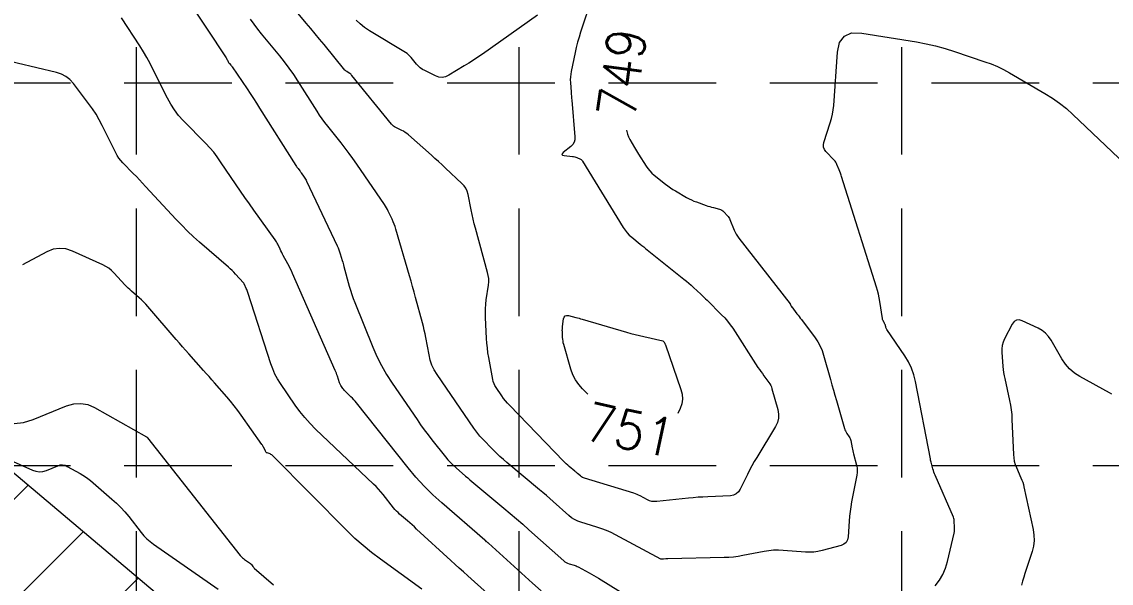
# Model space of a CAD drawing. Header units: feet. Extents: x 46644 to 49208, y 46045 to 47649.
# Drawn here: x 48193.8 to 48307.7, y 47314.5 to 47373.2 of the extents above; entities that cross this region are included whole.
import ezdxf
from ezdxf.enums import TextEntityAlignment as Align

# ---------------------------------------------------------------- set-up
doc = ezdxf.new("R2010")
doc.units = ezdxf.units.FT
doc.header["$MEASUREMENT"] = 0
doc.linetypes.add('DGN Style 3', pattern=[33.544038, 23.960027, -9.584011])
doc.linetypes.add('HIDDEN', pattern=[0.375, 0.25, -0.125])
doc.layers.add('EC', color=35, linetype='Continuous', lineweight=0)
doc.layers.add('WATER', color=5, linetype='Continuous', lineweight=0)
doc.layers.add('GRID', color=254, linetype='HIDDEN')
doc.styles.add('Style-STANDARD', font='STANDARD.shx')

msp = doc.modelspace()

# ---------------------------------------------------------------- hatches: boundary and pattern name
at = {"layer": 'WATER', "linetype": 'Continuous', "lineweight": 0}
h = msp.add_hatch(dxfattribs=at)
h.set_pattern_fill('ANSI31', color=5, scale=60, style=0)
h.paths.add_polyline_path([(47234.61, 47371.47), (47425.77, 47353.38), (47562.81, 47348.2), (47698.75, 47363.16), (47828.73, 47359.45), (47993.61, 47351.28), (48151.81, 47348.08), (48190.09, 47328.51), (48335.49, 47205.78), (48484.84, 47080.17), (48554.66, 46994.05), (48591.31, 46911.7), (48595.79, 46702.83), (48600.27, 46501.42), (48596.32, 46378.19), (48587.52, 46378.92), (48590.06, 46460.95), (48589.78, 46610.28), (48587.74, 46799.14), (48584.14, 46908.25), (48541.99, 46998.67), (48465.41, 47086.02), (48286.37, 47233.69), (48196.42, 47308.7), (48128.4, 47343.27), (47949.02, 47342.24), (47704.87, 47356.11), (47558.16, 47338.14), (47236.72, 47365.35)])

# ---------------------------------------------------------------- linework, layer by layer
at = {"layer": 'EC', "color": 35, "linetype": 'DGN Style 3', "lineweight": 0}
for p, q in [((48207.92, 47380.55), (48215.19, 47369.48)), ((48223.57, 47373.11), (48220.64, 47376.66)), ((48253.56, 47376.05), (48252.26, 47372.16)), ((48206.18, 47370.71), (48204.25, 47373.64)), ((48218.13, 47373), (48217.76, 47373.52)), ((48229.21, 47373.01), (48228.78, 47373.42)), ((48247.76, 47373.93), (48242, 47369.87)), ((48218.51, 47372.48), (48218.13, 47373)), ((48218.91, 47371.98), (48218.51, 47372.48)), ((48224.04, 47372.55), (48223.57, 47373.11)), ((48224.51, 47371.98), (48224.04, 47372.55)), ((48229.68, 47372.64), (48229.21, 47373.01)), ((48230.18, 47372.3), (48229.68, 47372.64)), ((48233.96, 47370.02), (48230.18, 47372.3)), ((48252.26, 47372.16), (48252.09, 47371.63)), ((48279.83, 47371.74), (48280.59, 47372.07)), ((48280.59, 47372.07), (48281.64, 47372.05)), ((48220.82, 47369.67), (48218.91, 47371.98)), ((48224.98, 47371.41), (48224.51, 47371.98)), ((48225.44, 47370.85), (48224.98, 47371.41)), ((48251.94, 47371.1), (48251.8, 47370.56)), ((48252.09, 47371.63), (48251.94, 47371.1)), ((48279.11, 47370.05), (48279.33, 47371.07)), ((48279.33, 47371.07), (48279.83, 47371.74)), ((48281.64, 47372.05), (48287.37, 47371.13)), ((48287.37, 47371.13), (48288.38, 47370.94)), ((48288.38, 47370.94), (48289.37, 47370.72)), ((48197.46, 47367.95), (48187.68, 47370.25)), ((48206.56, 47370.11), (48206.18, 47370.71)), ((48206.92, 47369.49), (48206.56, 47370.11)), ((48227.62, 47368.2), (48225.44, 47370.85)), ((48234.12, 47369.91), (48233.96, 47370.02)), ((48234.27, 47369.79), (48234.12, 47369.91)), ((48234.41, 47369.66), (48234.27, 47369.79)), ((48242, 47369.87), (48241.53, 47369.54)), ((48251.68, 47370.02), (48251.27, 47368.06)), ((48251.8, 47370.56), (48251.68, 47370.02)), ((48278.72, 47364.49), (48279.11, 47370.05)), ((48289.37, 47370.72), (48290.36, 47370.45)), ((48290.36, 47370.45), (48291.33, 47370.14)), ((48291.33, 47370.14), (48294.51, 47369.07)), ((48207.27, 47368.87), (48206.92, 47369.49)), ((48207.59, 47368.23), (48207.27, 47368.87)), ((48215.19, 47369.48), (48215.23, 47369.42)), ((48215.23, 47369.42), (48215.26, 47369.36)), ((48215.26, 47369.36), (48215.29, 47369.3)), ((48215.29, 47369.3), (48215.33, 47369.24)), ((48215.33, 47369.24), (48215.43, 47369.04)), ((48215.43, 47369.04), (48215.45, 47368.99)), ((48215.45, 47368.99), (48215.47, 47368.95)), ((48215.47, 47368.95), (48215.5, 47368.92)), ((48215.5, 47368.92), (48215.54, 47368.88)), ((48215.54, 47368.88), (48215.71, 47368.7)), ((48215.71, 47368.7), (48215.74, 47368.67)), ((48215.74, 47368.67), (48215.78, 47368.63)), ((48221.32, 47369.04), (48220.82, 47369.67)), ((48221.8, 47368.4), (48221.32, 47369.04)), ((48234.54, 47369.51), (48234.41, 47369.66)), ((48235.12, 47368.8), (48234.54, 47369.51)), ((48235.3, 47368.6), (48235.12, 47368.8)), ((48240.57, 47368.92), (48240.09, 47368.62)), ((48241.05, 47369.23), (48240.57, 47368.92)), ((48241.53, 47369.54), (48241.05, 47369.23)), ((48294.51, 47369.07), (48295.18, 47368.83)), ((48295.18, 47368.83), (48295.84, 47368.55)), ((48197.98, 47367.78), (48197.46, 47367.95)), ((48198.45, 47367.53), (48197.98, 47367.78)), ((48198.87, 47367.2), (48198.45, 47367.53)), ((48209.07, 47365.25), (48207.59, 47368.23)), ((48215.78, 47368.63), (48215.81, 47368.58)), ((48215.81, 47368.58), (48215.84, 47368.54)), ((48215.84, 47368.54), (48217.4, 47366.23)), ((48222.27, 47367.74), (48221.8, 47368.4)), ((48222.7, 47367.07), (48222.27, 47367.74)), ((48227.67, 47368.15), (48227.62, 47368.2)), ((48227.71, 47368.11), (48227.67, 47368.15)), ((48227.76, 47368.07), (48227.71, 47368.11)), ((48227.82, 47368.03), (48227.76, 47368.07)), ((48228.08, 47367.87), (48227.82, 47368.03)), ((48228.15, 47367.82), (48228.08, 47367.87)), ((48228.23, 47367.77), (48228.15, 47367.82)), ((48228.29, 47367.7), (48228.23, 47367.77)), ((48228.35, 47367.63), (48228.29, 47367.7)), ((48232.5, 47362.54), (48228.35, 47367.63)), ((48235.5, 47368.42), (48235.3, 47368.6)), ((48235.72, 47368.27), (48235.5, 47368.42)), ((48235.96, 47368.14), (48235.72, 47368.27)), ((48237.1, 47367.59), (48235.96, 47368.14)), ((48237.45, 47367.46), (48237.1, 47367.59)), ((48238.48, 47367.65), (48238.14, 47367.5)), ((48240.09, 47368.62), (48238.48, 47367.65)), ((48251.22, 47367.77), (48251.19, 47367.47)), ((48251.27, 47368.06), (48251.22, 47367.77)), ((48295.84, 47368.55), (48296.48, 47368.24)), ((48296.48, 47368.24), (48297.1, 47367.89)), ((48297.1, 47367.89), (48300.8, 47365.74)), ((48199.24, 47366.79), (48198.87, 47367.2)), ((48200.83, 47364.69), (48199.24, 47366.79)), ((48224.71, 47363.9), (48222.7, 47367.07)), ((48237.8, 47367.43), (48237.45, 47367.46)), ((48238.14, 47367.5), (48237.8, 47367.43)), ((48251.19, 47367.47), (48251.18, 47367.17)), ((48251.18, 47367.17), (48251.19, 47366.88)), ((48251.19, 47366.88), (48251.26, 47365.9)), ((48209.41, 47364.62), (48209.07, 47365.25)), ((48217.4, 47366.23), (48217.73, 47365.73)), ((48217.73, 47365.73), (48218.05, 47365.23)), ((48251.26, 47365.9), (48251.28, 47365.69)), ((48251.28, 47365.69), (48251.3, 47365.48)), ((48251.3, 47365.48), (48251.31, 47365.27)), ((48251.31, 47365.27), (48251.33, 47365.06)), ((48300.8, 47365.74), (48301.58, 47365.26)), ((48301.58, 47365.26), (48302.33, 47364.74)), ((48201.23, 47364.14), (48200.83, 47364.69)), ((48201.6, 47363.58), (48201.23, 47364.14)), ((48209.8, 47364.02), (48209.41, 47364.62)), ((48218.05, 47365.23), (48218.38, 47364.73)), ((48218.38, 47364.73), (48218.7, 47364.22)), ((48218.7, 47364.22), (48222.5, 47358.2)), ((48251.33, 47365.06), (48251.66, 47361.21)), ((48278.67, 47364.03), (48278.72, 47364.49)), ((48302.33, 47364.74), (48303.04, 47364.17)), ((48303.04, 47364.17), (48303.72, 47363.56)), ((48201.94, 47362.99), (48201.6, 47363.58)), ((48202.25, 47362.39), (48201.94, 47362.99)), ((48210.24, 47363.45), (48209.8, 47364.02)), ((48210.72, 47362.92), (48210.24, 47363.45)), ((48224.97, 47363.49), (48224.71, 47363.9)), ((48225.24, 47363.1), (48224.97, 47363.49)), ((48225.53, 47362.71), (48225.24, 47363.1)), ((48278.36, 47362.68), (48278.49, 47363.12)), ((48278.49, 47363.12), (48278.6, 47363.57)), ((48278.6, 47363.57), (48278.67, 47364.03)), ((48303.72, 47363.56), (48309.18, 47358.37)), ((48203.66, 47359.55), (48202.25, 47362.39)), ((48213.08, 47360.51), (48210.72, 47362.92)), ((48225.82, 47362.33), (48225.53, 47362.71)), ((48227.22, 47360.57), (48225.82, 47362.33)), ((48232.6, 47362.43), (48232.5, 47362.54)), ((48232.71, 47362.33), (48232.6, 47362.43)), ((48232.82, 47362.25), (48232.71, 47362.33)), ((48232.95, 47362.18), (48232.82, 47362.25)), ((48233.57, 47361.88), (48232.95, 47362.18)), ((48233.75, 47361.79), (48233.57, 47361.88)), ((48257.07, 47361.9), (48257.09, 47361.76)), ((48277.69, 47360.62), (48278.36, 47362.68)), ((48233.93, 47361.68), (48233.75, 47361.79)), ((48234.1, 47361.56), (48233.93, 47361.68)), ((48234.26, 47361.42), (48234.1, 47361.56)), ((48236.66, 47359.29), (48234.26, 47361.42)), ((48251.65, 47360.91), (48251.58, 47360.65)), ((48251.66, 47361.21), (48251.65, 47360.91)), ((48257.09, 47361.76), (48257.17, 47361.48)), ((48257.17, 47361.48), (48257.27, 47361.21)), ((48257.27, 47361.21), (48257.4, 47360.95)), ((48257.4, 47360.95), (48257.89, 47360.1)), ((48203.81, 47359.26), (48203.66, 47359.55)), ((48213.5, 47360.06), (48213.08, 47360.51)), ((48213.9, 47359.6), (48213.5, 47360.06)), ((48214.28, 47359.11), (48213.9, 47359.6)), ((48227.65, 47360.03), (48227.22, 47360.57)), ((48228.06, 47359.48), (48227.65, 47360.03)), ((48250.44, 47359.56), (48250.32, 47359.44)), ((48251.23, 47360.2), (48250.44, 47359.56)), ((48251.44, 47360.41), (48251.23, 47360.2)), ((48251.58, 47360.65), (48251.44, 47360.41)), ((48257.89, 47360.1), (48257.99, 47359.92)), ((48257.99, 47359.92), (48258.1, 47359.75)), ((48258.1, 47359.75), (48258.21, 47359.57)), ((48258.21, 47359.57), (48258.32, 47359.39)), ((48277.64, 47360.36), (48277.69, 47360.62)), ((48277.66, 47360.12), (48277.64, 47360.36)), ((48277.75, 47359.9), (48277.66, 47360.12)), ((48277.9, 47359.69), (48277.75, 47359.9)), ((48278.78, 47358.76), (48277.9, 47359.69)), ((48203.99, 47358.98), (48203.81, 47359.26)), ((48204.19, 47358.73), (48203.99, 47358.98)), ((48204.41, 47358.48), (48204.19, 47358.73)), ((48205.49, 47357.38), (48204.41, 47358.48)), ((48214.63, 47358.61), (48214.28, 47359.11)), ((48216.24, 47356.21), (48214.63, 47358.61)), ((48228.46, 47358.93), (48228.06, 47359.48)), ((48228.86, 47358.36), (48228.46, 47358.93)), ((48237.03, 47358.96), (48236.66, 47359.29)), ((48237.4, 47358.62), (48237.03, 47358.96)), ((48237.77, 47358.29), (48237.4, 47358.62)), ((48250.32, 47359.44), (48250.29, 47359.35)), ((48250.29, 47359.35), (48250.37, 47359.28)), ((48250.37, 47359.28), (48250.53, 47359.25)), ((48250.53, 47359.25), (48251.4, 47359.16)), ((48251.4, 47359.16), (48251.52, 47359.14)), ((48251.52, 47359.14), (48251.64, 47359.12)), ((48251.64, 47359.12), (48251.75, 47359.08)), ((48251.75, 47359.08), (48251.86, 47359.04)), ((48251.86, 47359.04), (48252.23, 47358.88)), ((48252.23, 47358.88), (48252.3, 47358.84)), ((48252.3, 47358.84), (48252.36, 47358.8)), ((48252.36, 47358.8), (48252.42, 47358.74)), ((48252.42, 47358.74), (48252.47, 47358.67)), ((48252.47, 47358.67), (48256.71, 47351.74)), ((48258.32, 47359.39), (48259.12, 47358.15)), ((48278.86, 47358.66), (48278.78, 47358.76)), ((48278.94, 47358.55), (48278.86, 47358.66)), ((48279, 47358.44), (48278.94, 47358.55)), ((48279.05, 47358.32), (48279, 47358.44)), ((48205.82, 47357.05), (48205.49, 47357.38)), ((48222.5, 47358.2), (48222.55, 47358.12)), ((48222.55, 47358.12), (48222.6, 47358.04)), ((48222.6, 47358.04), (48222.66, 47357.97)), ((48222.66, 47357.97), (48222.72, 47357.9)), ((48222.72, 47357.9), (48222.9, 47357.66)), ((48222.9, 47357.66), (48222.94, 47357.61)), ((48222.94, 47357.61), (48222.98, 47357.56)), ((48222.98, 47357.56), (48223.02, 47357.51)), ((48223.02, 47357.51), (48223.06, 47357.45)), ((48223.06, 47357.45), (48223.37, 47356.99)), ((48231.76, 47354.12), (48228.86, 47358.36)), ((48238.14, 47357.95), (48237.77, 47358.29)), ((48239.85, 47356.35), (48238.14, 47357.95)), ((48259.12, 47358.15), (48259.3, 47357.9)), ((48259.3, 47357.9), (48259.5, 47357.65)), ((48259.5, 47357.65), (48259.72, 47357.43)), ((48259.72, 47357.43), (48259.96, 47357.22)), ((48279.28, 47357.75), (48279.05, 47358.32)), ((48279.35, 47357.58), (48279.28, 47357.75)), ((48279.42, 47357.4), (48279.35, 47357.58)), ((48279.48, 47357.22), (48279.42, 47357.4)), ((48206.14, 47356.71), (48205.82, 47357.05)), ((48206.47, 47356.36), (48206.14, 47356.71)), ((48206.79, 47356.02), (48206.47, 47356.36)), ((48216.7, 47355.54), (48216.24, 47356.21)), ((48223.37, 47356.99), (48223.44, 47356.89)), ((48223.44, 47356.89), (48223.5, 47356.79)), ((48223.5, 47356.79), (48223.56, 47356.69)), ((48223.56, 47356.69), (48223.61, 47356.58)), ((48223.61, 47356.58), (48226.82, 47349.8)), ((48240.08, 47356.1), (48239.85, 47356.35)), ((48259.96, 47357.22), (48261.13, 47356.28)), ((48261.13, 47356.28), (48261.38, 47356.08)), ((48279.54, 47357.05), (48279.48, 47357.22)), ((48283.19, 47345.5), (48279.54, 47357.05)), ((48209.97, 47352.58), (48206.79, 47356.02)), ((48217.16, 47354.87), (48216.7, 47355.54)), ((48240.27, 47355.83), (48240.08, 47356.1)), ((48240.4, 47355.52), (48240.27, 47355.83)), ((48240.49, 47355.19), (48240.4, 47355.52)), ((48240.81, 47353.59), (48240.49, 47355.19)), ((48261.38, 47356.08), (48261.64, 47355.89)), ((48261.64, 47355.89), (48261.91, 47355.72)), ((48261.91, 47355.72), (48262.19, 47355.55)), ((48262.19, 47355.55), (48263.34, 47354.88)), ((48217.63, 47354.2), (48217.16, 47354.87)), ((48218.11, 47353.53), (48217.63, 47354.2)), ((48231.86, 47353.96), (48231.76, 47354.12)), ((48231.97, 47353.79), (48231.86, 47353.96)), ((48263.34, 47354.88), (48263.59, 47354.74)), ((48263.59, 47354.74), (48263.84, 47354.62)), ((48263.84, 47354.62), (48264.1, 47354.5)), ((48264.1, 47354.5), (48264.37, 47354.4)), ((48264.37, 47354.4), (48265.38, 47354.04)), ((48265.38, 47354.04), (48265.57, 47353.98)), ((48265.57, 47353.98), (48265.75, 47353.92)), ((48265.75, 47353.92), (48265.94, 47353.86)), ((48265.94, 47353.86), (48266.14, 47353.81)), ((48220.34, 47350.44), (48218.11, 47353.53)), ((48232.06, 47353.61), (48231.97, 47353.79)), ((48232.15, 47353.44), (48232.06, 47353.61)), ((48232.55, 47352.6), (48232.15, 47353.44)), ((48240.91, 47353.1), (48240.81, 47353.59)), ((48241.02, 47352.62), (48240.91, 47353.1)), ((48266.14, 47353.81), (48266.76, 47353.65)), ((48266.76, 47353.65), (48266.89, 47353.6)), ((48266.89, 47353.6), (48267.01, 47353.54)), ((48267.01, 47353.54), (48267.12, 47353.47)), ((48267.12, 47353.47), (48267.22, 47353.37)), ((48267.22, 47353.37), (48267.61, 47352.96)), ((48267.61, 47352.96), (48267.69, 47352.87)), ((48267.69, 47352.87), (48267.76, 47352.77)), ((48267.76, 47352.77), (48267.82, 47352.67)), ((48210.56, 47351.96), (48209.97, 47352.58)), ((48211.16, 47351.36), (48210.56, 47351.96)), ((48232.66, 47352.34), (48232.55, 47352.6)), ((48232.77, 47352.08), (48232.66, 47352.34)), ((48232.86, 47351.82), (48232.77, 47352.08)), ((48232.95, 47351.55), (48232.86, 47351.82)), ((48241.14, 47352.13), (48241.02, 47352.62)), ((48241.27, 47351.65), (48241.14, 47352.13)), ((48242.54, 47347.04), (48241.27, 47351.65)), ((48256.71, 47351.74), (48256.9, 47351.45)), ((48267.82, 47352.67), (48267.87, 47352.56)), ((48267.87, 47352.56), (48268.31, 47351.47)), ((48211.79, 47350.77), (48211.16, 47351.36)), ((48212.43, 47350.2), (48211.79, 47350.77)), ((48220.41, 47350.33), (48220.34, 47350.44)), ((48234.37, 47346.68), (48232.95, 47351.55)), ((48256.9, 47351.45), (48257.11, 47351.19)), ((48257.11, 47351.19), (48257.35, 47350.94)), ((48257.35, 47350.94), (48257.6, 47350.71)), ((48257.6, 47350.71), (48258.47, 47350)), ((48268.31, 47351.47), (48268.41, 47351.24)), ((48268.41, 47351.24), (48268.52, 47351.02)), ((48268.52, 47351.02), (48268.66, 47350.81)), ((48268.66, 47350.81), (48268.8, 47350.6)), ((48268.8, 47350.6), (48274.16, 47343.74)), ((48197.12, 47349.45), (48196.46, 47349.18)), ((48197.79, 47349.55), (48197.12, 47349.45)), ((48198.46, 47349.49), (48197.79, 47349.55)), ((48199.13, 47349.27), (48198.46, 47349.49)), ((48215.45, 47347.58), (48212.43, 47350.2)), ((48220.48, 47350.23), (48220.41, 47350.33)), ((48220.54, 47350.11), (48220.48, 47350.23)), ((48220.6, 47350), (48220.54, 47350.11)), ((48220.85, 47349.45), (48220.6, 47350)), ((48220.92, 47349.28), (48220.85, 47349.45)), ((48226.82, 47349.8), (48226.91, 47349.6)), ((48226.91, 47349.6), (48226.99, 47349.39)), ((48226.99, 47349.39), (48227.07, 47349.18)), ((48258.47, 47350), (48258.66, 47349.85)), ((48258.66, 47349.85), (48258.85, 47349.7)), ((48258.85, 47349.7), (48259.03, 47349.55)), ((48259.03, 47349.55), (48259.22, 47349.4)), ((48259.22, 47349.4), (48263.06, 47346.33)), ((48196.46, 47349.18), (48193.91, 47347.83)), ((48202.3, 47347.84), (48199.13, 47349.27)), ((48221.01, 47349.11), (48220.92, 47349.28)), ((48221.09, 47348.95), (48221.01, 47349.11)), ((48221.18, 47348.79), (48221.09, 47348.95)), ((48221.65, 47347.95), (48221.18, 47348.79)), ((48227.07, 47349.18), (48227.14, 47348.97)), ((48227.14, 47348.97), (48227.34, 47348.27)), ((48227.34, 47348.27), (48227.39, 47348.12)), ((48202.62, 47347.67), (48202.3, 47347.84)), ((48202.93, 47347.47), (48202.62, 47347.67)), ((48203.21, 47347.25), (48202.93, 47347.47)), ((48203.47, 47346.99), (48203.21, 47347.25)), ((48215.64, 47347.41), (48215.45, 47347.58)), ((48215.83, 47347.23), (48215.64, 47347.41)), ((48216.02, 47347.05), (48215.83, 47347.23)), ((48216.19, 47346.86), (48216.02, 47347.05)), ((48221.78, 47347.7), (48221.65, 47347.95)), ((48221.91, 47347.45), (48221.78, 47347.7)), ((48222.03, 47347.19), (48221.91, 47347.45)), ((48222.15, 47346.93), (48222.03, 47347.19)), ((48227.39, 47348.12), (48227.43, 47347.97)), ((48227.43, 47347.97), (48227.47, 47347.82)), ((48227.47, 47347.82), (48227.51, 47347.67)), ((48227.51, 47347.67), (48228.07, 47345.61)), ((48242.61, 47346.71), (48242.54, 47347.04)), ((48204.65, 47345.72), (48203.47, 47346.99)), ((48217.01, 47345.96), (48216.19, 47346.86)), ((48217.02, 47345.94), (48217.01, 47345.96)), ((48217.03, 47345.93), (48217.02, 47345.94)), ((48217.04, 47345.92), (48217.03, 47345.93)), ((48217.05, 47345.91), (48217.04, 47345.92)), ((48217.08, 47345.84), (48217.05, 47345.91)), ((48226.61, 47336.79), (48222.15, 47346.93)), ((48234.54, 47346.11), (48234.37, 47346.68)), ((48234.7, 47345.55), (48234.54, 47346.11)), ((48242.65, 47346.39), (48242.61, 47346.71)), ((48242.62, 47345.72), (48242.65, 47346.05)), ((48242.65, 47346.05), (48242.65, 47346.39)), ((48263.06, 47346.33), (48263.31, 47346.12)), ((48263.31, 47346.12), (48263.56, 47345.91)), ((48263.56, 47345.91), (48263.81, 47345.69)), ((48204.8, 47345.56), (48204.65, 47345.72)), ((48204.96, 47345.4), (48204.8, 47345.56)), ((48205.13, 47345.24), (48204.96, 47345.4)), ((48205.3, 47345.09), (48205.13, 47345.24)), ((48206.1, 47344.39), (48205.3, 47345.09)), ((48217.09, 47345.82), (48217.08, 47345.84)), ((48217.1, 47345.8), (48217.09, 47345.82)), ((48217.11, 47345.78), (48217.1, 47345.8)), ((48217.12, 47345.76), (48217.11, 47345.78)), ((48217.31, 47345.34), (48217.12, 47345.76)), ((48217.35, 47345.24), (48217.31, 47345.34)), ((48217.39, 47345.14), (48217.35, 47345.24)), ((48217.42, 47345.04), (48217.39, 47345.14)), ((48217.46, 47344.94), (48217.42, 47345.04)), ((48219.87, 47337.48), (48217.46, 47344.94)), ((48228.07, 47345.61), (48228.19, 47345.17)), ((48228.19, 47345.17), (48228.33, 47344.73)), ((48234.86, 47344.98), (48234.7, 47345.55)), ((48235.01, 47344.41), (48234.86, 47344.98)), ((48242.4, 47344.16), (48242.62, 47345.72)), ((48263.81, 47345.69), (48264.05, 47345.47)), ((48264.05, 47345.47), (48264.82, 47344.75)), ((48264.82, 47344.75), (48264.99, 47344.59)), ((48283.3, 47345.13), (48283.19, 47345.5)), ((48283.39, 47344.76), (48283.3, 47345.13)), ((48283.47, 47344.38), (48283.39, 47344.76)), ((48206.34, 47344.18), (48206.1, 47344.39)), ((48206.58, 47343.95), (48206.34, 47344.18)), ((48206.8, 47343.72), (48206.58, 47343.95)), ((48207.02, 47343.48), (48206.8, 47343.72)), ((48228.33, 47344.73), (48228.48, 47344.3)), ((48228.48, 47344.3), (48228.65, 47343.88)), ((48228.65, 47343.88), (48230.53, 47339.23)), ((48235.73, 47341.76), (48235.01, 47344.41)), ((48242.32, 47343.24), (48242.35, 47343.7)), ((48242.35, 47343.7), (48242.4, 47344.16)), ((48264.99, 47344.59), (48265.15, 47344.44)), ((48265.15, 47344.44), (48265.32, 47344.28)), ((48265.32, 47344.28), (48265.48, 47344.12)), ((48265.48, 47344.12), (48267, 47342.61)), ((48274.16, 47343.74), (48274.18, 47343.71)), ((48274.18, 47343.71), (48274.2, 47343.68)), ((48274.2, 47343.68), (48274.21, 47343.65)), ((48274.21, 47343.65), (48274.23, 47343.61)), ((48274.23, 47343.61), (48274.27, 47343.5)), ((48283.53, 47344), (48283.47, 47344.38)), ((48283.8, 47342.21), (48283.53, 47344)), ((48209.99, 47340.02), (48207.02, 47343.48)), ((48242.31, 47342.77), (48242.32, 47343.24)), ((48242.32, 47342.31), (48242.31, 47342.77)), ((48250.54, 47342.37), (48250.64, 47342.49)), ((48250.64, 47342.49), (48250.79, 47342.54)), ((48250.79, 47342.54), (48250.99, 47342.52)), ((48250.99, 47342.52), (48251.77, 47342.33)), ((48267, 47342.61), (48267.32, 47342.28)), ((48274.27, 47343.5), (48274.28, 47343.48)), ((48274.28, 47343.48), (48274.3, 47343.46)), ((48274.3, 47343.46), (48274.31, 47343.44)), ((48274.31, 47343.44), (48274.32, 47343.42)), ((48274.32, 47343.42), (48274.87, 47342.72)), ((48274.87, 47342.72), (48274.99, 47342.57)), ((48274.99, 47342.57), (48275.11, 47342.41)), ((48235.83, 47341.38), (48235.73, 47341.76)), ((48235.92, 47341), (48235.83, 47341.38)), ((48242.43, 47340.14), (48242.32, 47342.31)), ((48250.35, 47341.25), (48250.37, 47341.38)), ((48250.37, 47341.38), (48250.48, 47342.17)), ((48250.48, 47342.17), (48250.54, 47342.37)), ((48251.77, 47342.33), (48251.93, 47342.29)), ((48251.93, 47342.29), (48252.1, 47342.25)), ((48252.1, 47342.25), (48252.26, 47342.2)), ((48252.26, 47342.2), (48252.43, 47342.16)), ((48252.43, 47342.16), (48257.07, 47340.79)), ((48267.32, 47342.28), (48267.62, 47341.93)), ((48267.62, 47341.93), (48267.9, 47341.57)), ((48267.9, 47341.57), (48268.16, 47341.19)), ((48275.11, 47342.41), (48275.22, 47342.26)), ((48275.22, 47342.26), (48275.34, 47342.11)), ((48275.34, 47342.11), (48276.77, 47340.2)), ((48283.81, 47342.15), (48283.8, 47342.21)), ((48283.82, 47342.1), (48283.81, 47342.15)), ((48283.84, 47342.05), (48283.82, 47342.1)), ((48283.87, 47342), (48283.84, 47342.05)), ((48284, 47341.77), (48283.87, 47342)), ((48284.02, 47341.73), (48284, 47341.77)), ((48284.04, 47341.68), (48284.02, 47341.73)), ((48284.06, 47341.63), (48284.04, 47341.68)), ((48284.08, 47341.58), (48284.06, 47341.63)), ((48284.15, 47341.34), (48284.08, 47341.58)), ((48284.17, 47341.27), (48284.15, 47341.34)), ((48297.37, 47341.62), (48296.58, 47340.09)), ((48297.57, 47341.91), (48297.37, 47341.62)), ((48297.82, 47342.06), (48297.57, 47341.91)), ((48298.1, 47342.08), (48297.82, 47342.06)), ((48298.43, 47341.98), (48298.1, 47342.08)), ((48300.08, 47341.19), (48298.43, 47341.98)), ((48236, 47340.61), (48235.92, 47341)), ((48236.08, 47340.23), (48236, 47340.61)), ((48236.41, 47338.41), (48236.08, 47340.23)), ((48250.34, 47340.98), (48250.35, 47341.12)), ((48250.35, 47340.85), (48250.34, 47340.98)), ((48250.35, 47341.12), (48250.35, 47341.25)), ((48250.38, 47340.23), (48250.35, 47340.85)), ((48250.39, 47340.05), (48250.38, 47340.23)), ((48257.07, 47340.79), (48257.51, 47340.66)), ((48257.51, 47340.66), (48257.95, 47340.54)), ((48257.95, 47340.54), (48258.4, 47340.43)), ((48258.4, 47340.43), (48258.85, 47340.33)), ((48258.85, 47340.33), (48260.84, 47339.87)), ((48268.16, 47341.19), (48270.8, 47337.11)), ((48276.77, 47340.2), (48277.05, 47339.78)), ((48284.2, 47341.2), (48284.17, 47341.27)), ((48284.24, 47341.13), (48284.2, 47341.2)), ((48284.28, 47341.07), (48284.24, 47341.13)), ((48286.16, 47338.32), (48284.28, 47341.07)), ((48300.49, 47340.95), (48300.08, 47341.19)), ((48300.85, 47340.67), (48300.49, 47340.95)), ((48301.16, 47340.33), (48300.85, 47340.67)), ((48301.43, 47339.94), (48301.16, 47340.33)), ((48210.32, 47339.64), (48209.99, 47340.02)), ((48210.64, 47339.27), (48210.32, 47339.64)), ((48210.97, 47338.89), (48210.64, 47339.27)), ((48230.53, 47339.23), (48230.96, 47338.25)), ((48242.46, 47339.64), (48242.43, 47340.14)), ((48242.51, 47339.14), (48242.46, 47339.64)), ((48242.57, 47338.64), (48242.51, 47339.14)), ((48250.42, 47339.86), (48250.39, 47340.05)), ((48250.45, 47339.68), (48250.42, 47339.86)), ((48250.5, 47339.49), (48250.45, 47339.68)), ((48251.24, 47336.91), (48250.5, 47339.49)), ((48260.84, 47339.87), (48260.88, 47339.85)), ((48260.88, 47339.85), (48260.93, 47339.83)), ((48260.93, 47339.83), (48260.96, 47339.8)), ((48260.96, 47339.8), (48260.99, 47339.75)), ((48260.99, 47339.75), (48261.06, 47339.6)), ((48261.06, 47339.6), (48261.08, 47339.57)), ((48261.08, 47339.57), (48261.09, 47339.53)), ((48261.09, 47339.53), (48261.1, 47339.5)), ((48261.1, 47339.5), (48261.12, 47339.46)), ((48261.12, 47339.46), (48262.75, 47334.8)), ((48277.05, 47339.78), (48277.3, 47339.34)), ((48277.3, 47339.34), (48277.5, 47338.88)), ((48296.34, 47339.41), (48296.29, 47339.05)), ((48296.29, 47339.05), (48296.29, 47338.69)), ((48296.43, 47339.75), (48296.34, 47339.41)), ((48296.58, 47340.09), (48296.43, 47339.75)), ((48302.56, 47338), (48301.43, 47339.94)), ((48211.3, 47338.52), (48210.97, 47338.89)), ((48212.85, 47336.77), (48211.3, 47338.52)), ((48230.96, 47338.25), (48231.44, 47337.3)), ((48236.54, 47337.87), (48236.41, 47338.41)), ((48242.66, 47338.14), (48242.57, 47338.64)), ((48243.08, 47335.84), (48242.66, 47338.14)), ((48277.5, 47338.88), (48277.66, 47338.4)), ((48277.66, 47338.4), (48278.38, 47335.84)), ((48286.54, 47337.69), (48286.16, 47338.32)), ((48296.29, 47338.69), (48296.41, 47337.19)), ((48302.93, 47337.44), (48302.56, 47338)), ((48213.13, 47336.46), (48212.85, 47336.77)), ((48220.07, 47336.94), (48219.87, 47337.48)), ((48220.31, 47336.41), (48220.07, 47336.94)), ((48226.67, 47336.64), (48226.61, 47336.79)), ((48231.44, 47337.3), (48231.97, 47336.37)), ((48236.72, 47337.35), (48236.54, 47337.87)), ((48236.96, 47336.85), (48236.72, 47337.35)), ((48237.25, 47336.37), (48236.96, 47336.85)), ((48251.45, 47336.33), (48251.24, 47336.91)), ((48270.8, 47337.11), (48270.95, 47336.89)), ((48270.95, 47336.89), (48271.1, 47336.67)), ((48286.86, 47337.03), (48286.54, 47337.69)), ((48287.1, 47336.34), (48286.86, 47337.03)), ((48296.41, 47337.19), (48296.44, 47336.87)), ((48296.44, 47336.87), (48296.48, 47336.56)), ((48303.38, 47336.94), (48302.93, 47337.44)), ((48303.88, 47336.51), (48303.38, 47336.94)), ((48213.42, 47336.14), (48213.13, 47336.46)), ((48213.7, 47335.82), (48213.42, 47336.14)), ((48213.98, 47335.5), (48213.7, 47335.82)), ((48220.58, 47335.9), (48220.31, 47336.41)), ((48220.89, 47335.42), (48220.58, 47335.9)), ((48226.73, 47336.49), (48226.67, 47336.64)), ((48226.78, 47336.34), (48226.73, 47336.49)), ((48226.83, 47336.19), (48226.78, 47336.34)), ((48227.06, 47335.48), (48226.83, 47336.19)), ((48231.97, 47336.37), (48232.55, 47335.47)), ((48241.1, 47330.74), (48237.25, 47336.37)), ((48243.13, 47335.62), (48243.08, 47335.84)), ((48251.72, 47335.8), (48251.45, 47336.33)), ((48252.06, 47335.3), (48251.72, 47335.8)), ((48271.1, 47336.67), (48271.26, 47336.45)), ((48271.26, 47336.45), (48271.41, 47336.23)), ((48271.41, 47336.23), (48271.94, 47335.54)), ((48278.38, 47335.84), (48278.53, 47335.29)), ((48287.28, 47335.62), (48287.1, 47336.34)), ((48296.48, 47336.56), (48296.53, 47336.24)), ((48296.53, 47336.24), (48296.59, 47335.93)), ((48296.59, 47335.93), (48297.1, 47333.64)), ((48304.45, 47336.15), (48303.88, 47336.51)), ((48307.55, 47334.44), (48304.45, 47336.15)), ((48215.28, 47334.02), (48213.98, 47335.5)), ((48222.42, 47333.17), (48220.89, 47335.42)), ((48227.09, 47335.41), (48227.06, 47335.48)), ((48227.12, 47335.34), (48227.09, 47335.41)), ((48227.16, 47335.27), (48227.12, 47335.34)), ((48227.2, 47335.21), (48227.16, 47335.27)), ((48227.4, 47334.91), (48227.2, 47335.21)), ((48227.47, 47334.82), (48227.4, 47334.91)), ((48227.54, 47334.73), (48227.47, 47334.82)), ((48227.61, 47334.65), (48227.54, 47334.73)), ((48227.69, 47334.58), (48227.61, 47334.65)), ((48228.25, 47334.04), (48227.69, 47334.58)), ((48232.55, 47335.47), (48235.16, 47331.65)), ((48243.21, 47335.4), (48243.13, 47335.62)), ((48243.3, 47335.2), (48243.21, 47335.4)), ((48243.42, 47335.01), (48243.3, 47335.2)), ((48244.02, 47334.13), (48243.42, 47335.01)), ((48252.46, 47334.85), (48252.06, 47335.3)), ((48253.01, 47334.3), (48252.46, 47334.85)), ((48262.75, 47334.8), (48262.88, 47334.3)), ((48271.94, 47335.54), (48272.04, 47335.39)), ((48272.04, 47335.39), (48272.13, 47335.22)), ((48272.13, 47335.22), (48272.2, 47335.06)), ((48272.2, 47335.06), (48272.26, 47334.88)), ((48272.26, 47334.88), (48272.88, 47332.69)), ((48278.53, 47335.29), (48278.69, 47334.74)), ((48278.69, 47334.74), (48278.84, 47334.19)), ((48288.82, 47327.54), (48287.28, 47335.62)), ((48215.67, 47333.56), (48215.28, 47334.02)), ((48216.05, 47333.09), (48215.67, 47333.56)), ((48228.4, 47333.89), (48228.25, 47334.04)), ((48228.55, 47333.73), (48228.4, 47333.89)), ((48228.69, 47333.57), (48228.55, 47333.73)), ((48228.83, 47333.41), (48228.69, 47333.57)), ((48234.22, 47326.6), (48228.83, 47333.41)), ((48244.21, 47333.86), (48244.02, 47334.13)), ((48244.41, 47333.6), (48244.21, 47333.86)), ((48244.63, 47333.36), (48244.41, 47333.6)), ((48244.85, 47333.12), (48244.63, 47333.36)), ((48262.91, 47333.8), (48262.83, 47333.3)), ((48262.88, 47334.3), (48262.91, 47333.8)), ((48278.84, 47334.19), (48279, 47333.64)), ((48279, 47333.64), (48279.84, 47330.72)), ((48297.1, 47333.64), (48297.19, 47333.15)), ((48307.79, 47334.29), (48307.55, 47334.44)), ((48181.16, 47332.46), (48194.95, 47326.36)), ((48195.04, 47331.65), (48198.53, 47333.08)), ((48198.53, 47333.08), (48199.28, 47333.3)), ((48199.28, 47333.3), (48200.01, 47333.34)), ((48200.01, 47333.34), (48200.73, 47333.21)), ((48200.73, 47333.21), (48201.44, 47332.9)), ((48201.44, 47332.9), (48206.87, 47329.86)), ((48216.42, 47332.61), (48216.05, 47333.09)), ((48216.78, 47332.12), (48216.42, 47332.61)), ((48222.9, 47332.5), (48222.42, 47333.17)), ((48223.42, 47331.86), (48222.9, 47332.5)), ((48250.47, 47327.31), (48244.85, 47333.12)), ((48262.66, 47332.81), (48262.42, 47332.3)), ((48262.83, 47333.3), (48262.66, 47332.81)), ((48272.88, 47332.69), (48272.96, 47332.23)), ((48272.96, 47332.23), (48272.95, 47331.78)), ((48297.19, 47333.15), (48297.27, 47332.66)), ((48297.27, 47332.66), (48297.32, 47332.17)), ((48193.03, 47331.25), (48194.03, 47331.35)), ((48194.03, 47331.35), (48195.04, 47331.65)), ((48218.94, 47329.05), (48216.78, 47332.12)), ((48223.97, 47331.24), (48223.42, 47331.86)), ((48224.56, 47330.66), (48223.97, 47331.24)), ((48235.16, 47331.65), (48235.53, 47331.11)), ((48235.53, 47331.11), (48235.92, 47330.58)), ((48272.84, 47331.34), (48272.63, 47330.92)), ((48272.95, 47331.78), (48272.84, 47331.34)), ((48297.32, 47332.17), (48297.35, 47331.67)), ((48297.35, 47331.67), (48297.5, 47328)), ((48230.6, 47324.91), (48224.56, 47330.66)), ((48235.92, 47330.58), (48236.31, 47330.05)), ((48236.31, 47330.05), (48236.72, 47329.53)), ((48241.3, 47330.46), (48241.1, 47330.74)), ((48241.51, 47330.18), (48241.3, 47330.46)), ((48241.74, 47329.92), (48241.51, 47330.18)), ((48272.63, 47330.92), (48270.68, 47327.7)), ((48279.84, 47330.72), (48279.89, 47330.59)), ((48279.89, 47330.59), (48279.94, 47330.46)), ((48279.94, 47330.46), (48280.01, 47330.33)), ((48280.01, 47330.33), (48280.08, 47330.21)), ((48280.08, 47330.21), (48280.34, 47329.83)), ((48206.87, 47329.86), (48206.89, 47329.85)), ((48206.89, 47329.85), (48206.9, 47329.84)), ((48206.9, 47329.84), (48206.91, 47329.83)), ((48206.91, 47329.83), (48206.93, 47329.82)), ((48206.93, 47329.82), (48206.97, 47329.79)), ((48206.97, 47329.79), (48206.98, 47329.78)), ((48206.98, 47329.78), (48206.99, 47329.77)), ((48206.99, 47329.77), (48207, 47329.76)), ((48207, 47329.76), (48207, 47329.75)), ((48207, 47329.75), (48216.68, 47317.45)), ((48218.99, 47328.97), (48218.94, 47329.05)), ((48219.04, 47328.89), (48218.99, 47328.97)), ((48219.09, 47328.81), (48219.04, 47328.89)), ((48219.13, 47328.72), (48219.09, 47328.81)), ((48236.72, 47329.53), (48238.12, 47327.77)), ((48241.97, 47329.66), (48241.74, 47329.92)), ((48243.1, 47328.5), (48241.97, 47329.66)), ((48280.34, 47329.83), (48280.39, 47329.75)), ((48280.39, 47329.75), (48280.43, 47329.66)), ((48280.43, 47329.66), (48280.47, 47329.57)), ((48280.47, 47329.57), (48280.49, 47329.47)), ((48280.49, 47329.47), (48280.64, 47328.71)), ((48219.31, 47328.33), (48219.13, 47328.72)), ((48219.34, 47328.27), (48219.31, 47328.33)), ((48219.39, 47328.22), (48219.34, 47328.27)), ((48219.44, 47328.18), (48219.39, 47328.22)), ((48219.5, 47328.16), (48219.44, 47328.18)), ((48219.8, 47328.05), (48219.5, 47328.16)), ((48219.89, 47328.01), (48219.8, 47328.05)), ((48219.98, 47327.96), (48219.89, 47328.01)), ((48220.06, 47327.91), (48219.98, 47327.96)), ((48220.13, 47327.84), (48220.06, 47327.91)), ((48227.85, 47320.03), (48220.13, 47327.84)), ((48238.12, 47327.77), (48238.38, 47327.45)), ((48243.45, 47328.14), (48243.1, 47328.5)), ((48243.81, 47327.8), (48243.45, 47328.14)), ((48244.18, 47327.47), (48243.81, 47327.8)), ((48270.68, 47327.7), (48270.41, 47327.26)), ((48280.64, 47328.71), (48280.67, 47328.55)), ((48280.67, 47328.55), (48280.7, 47328.39)), ((48280.7, 47328.39), (48280.74, 47328.22)), ((48280.74, 47328.22), (48280.78, 47328.06)), ((48280.78, 47328.06), (48281.11, 47326.87)), ((48297.5, 47328), (48297.53, 47327.65)), ((48196.41, 47326.34), (48197.61, 47326.83)), ((48197.61, 47326.83), (48197.86, 47326.9)), ((48197.86, 47326.9), (48198.11, 47326.91)), ((48198.11, 47326.91), (48198.36, 47326.87)), ((48198.36, 47326.87), (48198.6, 47326.76)), ((48198.6, 47326.76), (48199.94, 47326.02)), ((48235.04, 47325.62), (48234.22, 47326.6)), ((48238.38, 47327.45), (48238.65, 47327.16)), ((48238.65, 47327.16), (48238.94, 47326.87)), ((48238.94, 47326.87), (48239.24, 47326.6)), ((48239.24, 47326.6), (48240.24, 47325.73)), ((48244.56, 47327.15), (48244.18, 47327.47)), ((48247.96, 47324.32), (48244.56, 47327.15)), ((48250.61, 47327.16), (48250.47, 47327.31)), ((48250.76, 47327.02), (48250.61, 47327.16)), ((48250.91, 47326.89), (48250.76, 47327.02)), ((48251.07, 47326.75), (48250.91, 47326.89)), ((48251.67, 47326.25), (48251.07, 47326.75)), ((48270.16, 47326.81), (48269.92, 47326.35)), ((48270.41, 47327.26), (48270.16, 47326.81)), ((48281.11, 47326.87), (48281.16, 47326.61)), ((48281.16, 47326.61), (48281.18, 47326.36)), ((48288.84, 47327.42), (48288.82, 47327.54)), ((48288.87, 47327.3), (48288.84, 47327.42)), ((48288.9, 47327.18), (48288.87, 47327.3)), ((48288.93, 47327.05), (48288.9, 47327.18)), ((48289.08, 47326.49), (48288.93, 47327.05)), ((48297.53, 47327.65), (48297.59, 47327.3)), ((48297.59, 47327.3), (48297.69, 47326.96)), ((48297.69, 47326.96), (48297.82, 47326.63)), ((48297.82, 47326.63), (48298.29, 47325.56)), ((48194.95, 47326.36), (48195.32, 47326.24)), ((48195.32, 47326.24), (48195.68, 47326.19)), ((48195.68, 47326.19), (48196.04, 47326.23)), ((48196.04, 47326.23), (48196.41, 47326.34)), ((48199.94, 47326.02), (48200.22, 47325.85)), ((48200.22, 47325.85), (48200.49, 47325.67)), ((48200.49, 47325.67), (48200.75, 47325.48)), ((48200.75, 47325.48), (48201.01, 47325.27)), ((48235.89, 47324.68), (48235.04, 47325.62)), ((48240.24, 47325.73), (48240.46, 47325.55)), ((48240.46, 47325.55), (48240.68, 47325.36)), ((48251.74, 47326.2), (48251.67, 47326.25)), ((48251.8, 47326.14), (48251.74, 47326.2)), ((48251.87, 47326.08), (48251.8, 47326.14)), ((48251.94, 47326.02), (48251.87, 47326.08)), ((48252.24, 47325.75), (48251.94, 47326.02)), ((48252.34, 47325.67), (48252.24, 47325.75)), ((48252.44, 47325.61), (48252.34, 47325.67)), ((48252.55, 47325.55), (48252.44, 47325.61)), ((48252.67, 47325.51), (48252.55, 47325.55)), ((48257.81, 47323.95), (48252.67, 47325.51)), ((48269.69, 47325.89), (48268.95, 47324.37)), ((48269.92, 47326.35), (48269.69, 47325.89)), ((48281.14, 47325.84), (48280.59, 47323.04)), ((48281.18, 47326.1), (48281.14, 47325.84)), ((48281.18, 47326.36), (48281.18, 47326.1)), ((48289.13, 47326.32), (48289.08, 47326.49)), ((48289.19, 47326.15), (48289.13, 47326.32)), ((48289.25, 47325.98), (48289.19, 47326.15)), ((48289.32, 47325.82), (48289.25, 47325.98)), ((48291.22, 47321.43), (48289.32, 47325.82)), ((48298.29, 47325.56), (48298.39, 47325.33)), ((48201.01, 47325.27), (48203.27, 47323.33)), ((48230.87, 47324.65), (48230.6, 47324.91)), ((48231.13, 47324.38), (48230.87, 47324.65)), ((48231.38, 47324.09), (48231.13, 47324.38)), ((48236.8, 47323.79), (48235.89, 47324.68)), ((48240.68, 47325.36), (48240.89, 47325.18)), ((48240.89, 47325.18), (48241.11, 47325)), ((48241.11, 47325), (48244.23, 47322.4)), ((48248.32, 47324.02), (48247.96, 47324.32)), ((48268.95, 47324.37), (48268.77, 47324.09)), ((48298.39, 47325.33), (48298.47, 47325.09)), ((48298.47, 47325.09), (48298.54, 47324.85)), ((48298.54, 47324.85), (48298.6, 47324.61)), ((48298.6, 47324.61), (48299.56, 47320.16)), ((48203.27, 47323.33), (48203.74, 47322.91)), ((48231.62, 47323.8), (48231.38, 47324.09)), ((48232.71, 47322.43), (48231.62, 47323.8)), ((48237.74, 47322.93), (48236.8, 47323.79)), ((48248.68, 47323.71), (48248.32, 47324.02)), ((48249.04, 47323.4), (48248.68, 47323.71)), ((48249.39, 47323.09), (48249.04, 47323.4)), ((48257.99, 47323.89), (48257.81, 47323.95)), ((48258.16, 47323.83), (48257.99, 47323.89)), ((48258.32, 47323.75), (48258.16, 47323.83)), ((48258.49, 47323.67), (48258.32, 47323.75)), ((48259.24, 47323.27), (48258.49, 47323.67)), ((48259.47, 47323.16), (48259.24, 47323.27)), ((48259.71, 47323.1), (48259.47, 47323.16)), ((48263.52, 47323.43), (48260.22, 47323.08)), ((48264.02, 47323.48), (48263.52, 47323.43)), ((48264.53, 47323.52), (48264.02, 47323.48)), ((48265.04, 47323.55), (48264.53, 47323.52)), ((48265.54, 47323.58), (48265.04, 47323.55)), ((48267.91, 47323.69), (48265.54, 47323.58)), ((48268.25, 47323.74), (48267.91, 47323.69)), ((48268.53, 47323.88), (48268.25, 47323.74)), ((48268.77, 47324.09), (48268.53, 47323.88)), ((48203.74, 47322.91), (48204.19, 47322.46)), ((48204.19, 47322.46), (48204.62, 47321.99)), ((48204.62, 47321.99), (48205.02, 47321.5)), ((48232.85, 47322.25), (48232.71, 47322.43)), ((48233.01, 47322.08), (48232.85, 47322.25)), ((48233.17, 47321.92), (48233.01, 47322.08)), ((48242.25, 47319.04), (48237.74, 47322.93)), ((48244.23, 47322.4), (48244.9, 47321.84)), ((48251.03, 47321.63), (48249.39, 47323.09)), ((48259.96, 47323.07), (48259.71, 47323.1)), ((48260.22, 47323.08), (48259.96, 47323.07)), ((48280.42, 47322.04), (48280.37, 47321.54)), ((48280.5, 47322.54), (48280.42, 47322.04)), ((48280.59, 47323.04), (48280.5, 47322.54)), ((48205.02, 47321.5), (48206.32, 47319.85)), ((48233.34, 47321.77), (48233.17, 47321.92)), ((48234.15, 47321.07), (48233.34, 47321.77)), ((48234.39, 47320.86), (48234.15, 47321.07)), ((48234.64, 47320.64), (48234.39, 47320.86)), ((48244.9, 47321.84), (48245.56, 47321.28)), ((48245.56, 47321.28), (48246.21, 47320.71)), ((48251.31, 47321.39), (48251.03, 47321.63)), ((48251.62, 47321.2), (48251.31, 47321.39)), ((48251.95, 47321.04), (48251.62, 47321.2)), ((48252.29, 47320.91), (48251.95, 47321.04)), ((48253.96, 47320.41), (48252.29, 47320.91)), ((48280.33, 47321.03), (48280.22, 47319.38)), ((48280.37, 47321.54), (48280.33, 47321.03)), ((48291.26, 47321.32), (48291.22, 47321.43)), ((48291.29, 47321.21), (48291.26, 47321.32)), ((48291.31, 47321.1), (48291.29, 47321.21)), ((48291.32, 47320.98), (48291.31, 47321.1)), ((48291.35, 47320.44), (48291.32, 47320.98)), ((48206.32, 47319.85), (48206.61, 47319.51)), ((48228.67, 47319.23), (48227.85, 47320.03)), ((48234.88, 47320.42), (48234.64, 47320.64)), ((48235.12, 47320.2), (48234.88, 47320.42)), ((48238.7, 47316.91), (48235.12, 47320.2)), ((48246.21, 47320.71), (48246.86, 47320.13)), ((48246.86, 47320.13), (48250.49, 47316.89)), ((48254.46, 47320.24), (48253.96, 47320.41)), ((48254.96, 47320.05), (48254.46, 47320.24)), ((48255.44, 47319.84), (48254.96, 47320.05)), ((48255.91, 47319.6), (48255.44, 47319.84)), ((48290.61, 47316.8), (48291.3, 47319.78)), ((48291.3, 47319.78), (48291.33, 47319.94)), ((48291.33, 47319.94), (48291.35, 47320.11)), ((48291.35, 47320.27), (48291.35, 47320.44)), ((48291.35, 47320.11), (48291.35, 47320.27)), ((48299.56, 47320.16), (48299.65, 47319.57)), ((48206.61, 47319.51), (48206.92, 47319.19)), ((48206.92, 47319.19), (48207.25, 47318.9)), ((48207.25, 47318.9), (48207.61, 47318.63)), ((48207.61, 47318.63), (48214.37, 47313.92)), ((48229.52, 47318.47), (48228.67, 47319.23)), ((48242.27, 47319.02), (48242.25, 47319.04)), ((48242.29, 47319.01), (48242.27, 47319.02)), ((48242.32, 47318.99), (48242.29, 47319.01)), ((48242.34, 47318.97), (48242.32, 47318.99)), ((48242.43, 47318.88), (48242.34, 47318.97)), ((48242.44, 47318.87), (48242.43, 47318.88)), ((48242.46, 47318.86), (48242.44, 47318.87)), ((48242.47, 47318.85), (48242.46, 47318.86)), ((48242.48, 47318.83), (48242.47, 47318.85)), ((48242.54, 47318.78), (48242.48, 47318.83)), ((48242.56, 47318.76), (48242.54, 47318.78)), ((48242.58, 47318.75), (48242.56, 47318.76)), ((48242.6, 47318.73), (48242.58, 47318.75)), ((48242.62, 47318.71), (48242.6, 47318.73)), ((48247.23, 47314.56), (48242.62, 47318.71)), ((48260.64, 47317.06), (48255.91, 47319.6)), ((48279.79, 47318.61), (48279.48, 47318.49)), ((48280.01, 47318.8), (48279.79, 47318.61)), ((48280.15, 47319.06), (48280.01, 47318.8)), ((48280.22, 47319.38), (48280.15, 47319.06)), ((48299.66, 47318.99), (48299.59, 47318.41)), ((48299.65, 47319.57), (48299.66, 47318.99)), ((48216.68, 47317.45), (48216.78, 47317.33)), ((48230.41, 47317.74), (48229.52, 47318.47)), ((48231.33, 47317.05), (48230.41, 47317.74)), ((48269.2, 47317.42), (48268.72, 47317.34)), ((48271.44, 47317.85), (48269.2, 47317.42)), ((48271.94, 47317.93), (48271.44, 47317.85)), ((48272.43, 47317.98), (48271.94, 47317.93)), ((48272.93, 47317.99), (48272.43, 47317.98)), ((48273.43, 47317.97), (48272.93, 47317.99)), ((48275.77, 47317.8), (48273.43, 47317.97)), ((48276.2, 47317.78), (48275.77, 47317.8)), ((48276.64, 47317.8), (48276.2, 47317.78)), ((48277.07, 47317.86), (48276.64, 47317.8)), ((48277.5, 47317.96), (48277.07, 47317.86)), ((48279.48, 47318.49), (48277.5, 47317.96)), ((48299.45, 47317.84), (48298.83, 47315.97)), ((48299.59, 47318.41), (48299.45, 47317.84)), ((48216.78, 47317.33), (48216.9, 47317.21)), ((48216.9, 47317.21), (48217.02, 47317.11)), ((48217.02, 47317.11), (48217.14, 47317.01)), ((48217.14, 47317.01), (48217.74, 47316.6)), ((48217.74, 47316.6), (48217.75, 47316.59)), ((48217.75, 47316.59), (48217.76, 47316.58)), ((48217.76, 47316.58), (48217.77, 47316.57)), ((48217.77, 47316.57), (48217.78, 47316.57)), ((48217.78, 47316.57), (48217.82, 47316.54)), ((48217.82, 47316.54), (48217.83, 47316.53)), ((48217.83, 47316.53), (48217.84, 47316.53)), ((48217.84, 47316.53), (48217.85, 47316.52)), ((48217.85, 47316.52), (48217.85, 47316.51)), ((48217.85, 47316.51), (48218, 47316.29)), ((48218, 47316.29), (48218.03, 47316.25)), ((48235.67, 47313.9), (48231.33, 47317.05)), ((48239.14, 47316.51), (48238.7, 47316.91)), ((48239.58, 47316.11), (48239.14, 47316.51)), ((48250.49, 47316.89), (48250.62, 47316.79)), ((48250.62, 47316.79), (48250.75, 47316.71)), ((48250.75, 47316.71), (48250.9, 47316.63)), ((48250.9, 47316.63), (48251.05, 47316.58)), ((48251.05, 47316.58), (48251.57, 47316.42)), ((48251.57, 47316.42), (48251.68, 47316.39)), ((48251.68, 47316.39), (48251.78, 47316.35)), ((48251.78, 47316.35), (48251.89, 47316.3)), ((48251.89, 47316.3), (48251.99, 47316.25)), ((48260.65, 47317.05), (48260.64, 47317.06)), ((48260.67, 47317.05), (48260.65, 47317.05)), ((48260.69, 47317.05), (48260.67, 47317.05)), ((48260.71, 47317.05), (48260.69, 47317.05)), ((48260.8, 47317.06), (48260.71, 47317.05)), ((48260.83, 47317.06), (48260.8, 47317.06)), ((48260.86, 47317.06), (48260.83, 47317.06)), ((48260.88, 47317.06), (48260.86, 47317.06)), ((48260.91, 47317.07), (48260.88, 47317.06)), ((48261.15, 47317.08), (48260.91, 47317.07)), ((48261.21, 47317.08), (48261.15, 47317.08)), ((48261.27, 47317.08), (48261.21, 47317.08)), ((48261.33, 47317.08), (48261.27, 47317.08)), ((48261.39, 47317.08), (48261.33, 47317.08)), ((48267.27, 47317.22), (48261.39, 47317.08)), ((48267.75, 47317.24), (48267.27, 47317.22)), ((48268.24, 47317.28), (48267.75, 47317.24)), ((48268.72, 47317.34), (48268.24, 47317.28)), ((48290.41, 47316.11), (48290.61, 47316.8)), ((48218.03, 47316.25), (48218.06, 47316.21)), ((48218.06, 47316.21), (48218.1, 47316.17)), ((48218.1, 47316.17), (48218.14, 47316.13)), ((48218.14, 47316.13), (48220.17, 47314.36)), ((48240.02, 47315.72), (48239.58, 47316.11)), ((48240.46, 47315.32), (48240.02, 47315.72)), ((48242.53, 47313.48), (48240.46, 47315.32)), ((48251.99, 47316.25), (48253.16, 47315.62)), ((48253.16, 47315.62), (48253.41, 47315.49)), ((48253.41, 47315.49), (48253.65, 47315.35)), ((48253.65, 47315.35), (48253.9, 47315.2)), ((48253.9, 47315.2), (48254.14, 47315.06)), ((48289.77, 47314.85), (48290.13, 47315.46)), ((48290.13, 47315.46), (48290.41, 47316.11)), ((48298.58, 47315.16), (48298.46, 47314.76)), ((48298.7, 47315.57), (48298.58, 47315.16)), ((48298.83, 47315.97), (48298.7, 47315.57)), ((48248.15, 47313.76), (48247.23, 47314.56)), ((48254.14, 47315.06), (48257.45, 47313.01)), ((48289.33, 47314.28), (48289.77, 47314.85)), ((48298.46, 47314.76), (48298.35, 47314.35))]:
    msp.add_line(p, q, dxfattribs=at)
at = {"layer": 'GRID', "color": 252, "linetype": 'HIDDEN', "lineweight": 0, "ltscale": 45}
for p, q in [((48205.8, 47606.85), (48205.8, 46206.68)), ((48245.8, 47606.85), (48245.8, 46206.68)), ((48285.8, 47606.85), (48285.8, 46206.68)), ((46685.8, 47366.85), (49165.8, 47366.85)), ((46685.8, 47326.85), (49165.8, 47326.85))]:
    msp.add_line(p, q, dxfattribs=at)
at = {"layer": 'WATER', "color": 5, "linetype": 'Continuous', "lineweight": 0}
msp.add_lwpolyline([(47698.75, 47363.16), (47828.73, 47359.45), (47993.61, 47351.28), (48151.81, 47348.08), (48190.09, 47328.51), (48335.49, 47205.78), (48484.84, 47080.17), (48554.66, 46994.05), (48591.31, 46911.7), (48595.79, 46702.83), (48600.27, 46501.42), (48596.32, 46378.19), (48587.52, 46378.92), (48590.06, 46460.95), (48589.78, 46610.28), (48587.74, 46799.14), (48584.14, 46908.25), (48541.99, 46998.67), (48465.41, 47086.02), (48286.37, 47233.69), (48196.42, 47308.7), (48128.4, 47343.27), (47949.02, 47342.24), (47704.87, 47356.11)], dxfattribs=at)

# ---------------------------------------------------------------- texts
at = {"layer": 'EC', "color": 35, "linetype": 'DGN Style 3', "lineweight": 0, "style": 'Style-STANDARD'}
for s, rotation, p in [('749', 82.4134, (48256.57, 47367.87)), ('751', 348.0029, (48257.44, 47330.55))]:
    msp.add_text(s, height=4, rotation=rotation, dxfattribs=at).set_placement(p, align=Align.MIDDLE_CENTER)

doc.saveas('drawing.dxf')
